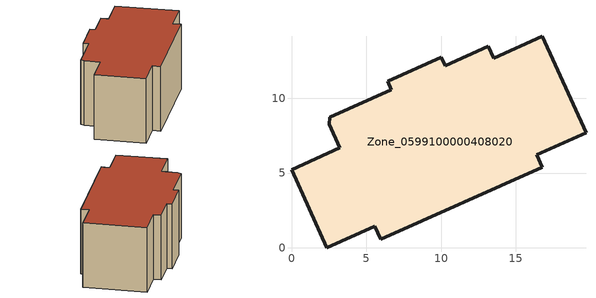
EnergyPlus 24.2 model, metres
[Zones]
Zone_0599100000408020
 floor ground (C_G): 6.67,10.56 6.42,11.12 10.02,12.74 10.27,12.19 13.15,13.47 13.51,12.67 16.78,14.15 19.68,7.69 16.39,6.23 16.75,5.39 5.96,0.56 5.57,1.44 2.36,0 0,5.23 3.22,6.67 2.51,8.26 2.56,8.73 z0
 wall outside (C_F): 2.36,0 5.57,1.44 5.96,0.56 16.75,5.39 16.39,6.23 19.68,7.69 16.78,14.15 13.51,12.67 13.15,13.47 10.27,12.19 10.02,12.74 6.42,11.12 6.67,10.56 2.56,8.73 2.51,8.26 3.22,6.67 0,5.23 2.36,0 z0:7.57
 roof outside (C_R): 2.56,8.73 2.51,8.26 3.22,6.67 0,5.23 2.36,0 5.57,1.44 5.96,0.56 16.75,5.39 16.39,6.23 19.68,7.69 16.78,14.15 13.51,12.67 13.15,13.47 10.27,12.19 10.02,12.74 6.42,11.12 6.67,10.56 z7.57
[BUILDING]
Pand.0599100000408020: North Axis=0; Terrain=City; Loads Convergence Tolerance Value=0.04; Temperature Convergence Tolerance Value=0.4; Solar Distribution=FullExterior; Maximum Number of Warmup Days=25; Minimum Number of Warmup Days=1
[Site:Location]
Rotterdam.The.Hague.AP_ZH_NLD Design_Conditions: Latitude=51.96; Longitude=4.45; Time Zone=1; Elevation=-4.5
[SITE:GROUNDTEMPERATURE:BUILDINGSURFACE]
18, 18, 18, 18, 18, 18, 18, 18, 18, 18, 18, 18
[MATERIAL] Thermal Absorptance=0.9; Solar Absorptance=0.7; Visible Absorptance=0.7
Name | Roughness | Thickness | Conductivity | Density | Specific Heat
G.D.1992-2005 | MediumSmooth | 0.15 | 0.06 | 540 | 1210
F.D.1992-2005 | Rough | 0.3 | 0.12 | 1920 | 840
R.D.1992-2005 | MediumRough | 0.2 | 0.08 | 1500 | 1000
[CONSTRUCTION]
C_G: G.D.1992-2005
C_F: F.D.1992-2005
C_R: R.D.1992-2005
[ZONE]
Zone_0599100000408020: Type=1; Multiplier=1; Ceiling Height=Autocalculate; Volume=Autocalculate; Floor Area=autocalculate; Part of Total Floor Area=Yes
[ZONEINFILTRATION:DESIGNFLOWRATE]
Infil_Zone_0599100000408020: Zone or ZoneList or Space or SpaceList=Zone_0599100000408020; Schedule=AlwaysOn; Design Flow Rate Calculation Method=Flow/Area; Flow Rate per Floor Area=0.0021; Constant Term Coefficient=1; Temperature Term Coefficient=0; Velocity Term Coefficient=0; Velocity Squared Term Coefficient=0
[HVACTEMPLATE:ZONE:IDEALLOADSAIRSYSTEM]
Zone_0599100000408020: Maximum Heating Supply Air Temperature=50; Minimum Cooling Supply Air Temperature=13; Maximum Heating Supply Air Humidity Ratio=0.0156; Minimum Cooling Supply Air Humidity Ratio=0.0077; Heating Limit=NoLimit; Cooling Limit=NoLimit; Dehumidification Control Type=ConstantSensibleHeatRatio; Cooling Sensible Heat Ratio=0.7; Dehumidification Setpoint=60; Humidification Control Type=None; Humidification Setpoint=30; Outdoor Air Method=None; Outdoor Air Flow Rate per Person=0.00944; Outdoor Air Flow Rate per Zone Floor Area=0; Outdoor Air Flow Rate per Zone=0; Demand Controlled Ventilation Type=None; Outdoor Air Economizer Type=NoEconomizer; Heat Recovery Type=None; Sensible Heat Recovery Effectiveness=0.7; Latent Heat Recovery Effectiveness=0.65
[ZONECONTROL:THERMOSTAT]
ThermostatControl_Zone_0599100000408020: Zone or ZoneList=Zone_0599100000408020; Control Type Schedule=DualSetpointControlType; Control 1=Thermostat_Zone_0599100000408020; Temperature Difference Between Cutout And Setpoint=0
[THERMOSTATSETPOINT:DUALSETPOINT]
Thermostat_Zone_0599100000408020: Heating Setpoint Temperature Schedule=HeatingSetpoint_Zone_0599100000408020; Cooling Setpoint Temperature Schedule=CoolingSetpoint_Zone_0599100000408020
[SCHEDULE:COMPACT]
HeatingSetpoint_Zone_0599100000408020: Through: 12/31, For: AllDays, Until: 24:00, 21
CoolingSetpoint_Zone_0599100000408020: Through: 12/31, For: AllDays, Until: 24:00, 24
DualSetpointControlType: Through: 12/31, For: AllDays, Until: 24:00, 4
AlwaysOn: Through: 12/31, For: AllDays, Until: 24:00, 1
